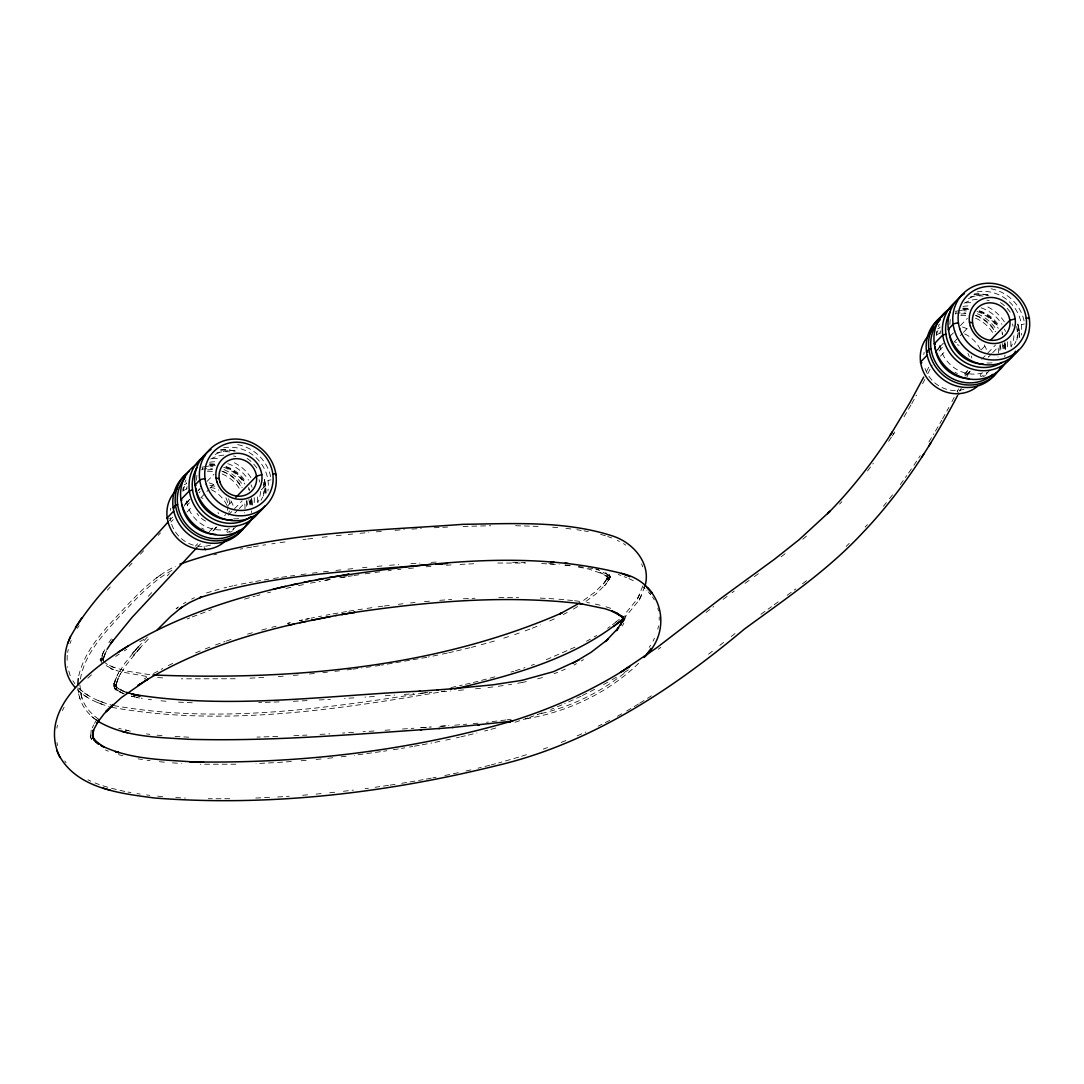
<?xml version="1.0" encoding="UTF-8"?>
<svg xmlns="http://www.w3.org/2000/svg" width="1084" height="1084" viewBox="0 0 1084 1084"><rect width="100%" height="100%" fill="white"/><g stroke="black" fill="none" stroke-linecap="round" stroke-linejoin="round"><path stroke-width="0.75" stroke-dasharray="5 3.75" d="M625.034 618.964L625.062 615.698L625.021 618.3M659.18 620.211L659.221 616.932M114.199 686.321L113.928 683.272L114.416 688.95L114.267 683.665L113.955 686.687L115.744 678.367L113.969 684.275L114.89 681.226M265.959 492.854L264.469 479.656M1019.326 337.016L1019.041 329.441L1019.231 331.257L1019.028 329.536L1014.746 333.994M67.194 655.319L67.1 663.977M91.191 730.02L90.663 737.987L90.528 734.952M101.259 659.506L103.766 651.199L101.408 657.148L102.614 654.126M103.359 659.709L103.752 656.958L103.102 660.359L105.798 651.796L103.292 658.123L104.647 654.722M80.365 679.072C84.728 653.693 103.563 634.167 120.134 615.712C136.245 598.964 151.977 580.902 172.844 569.927M56.91 728.109L57.371 725.21M251.325 512.624L251.651 510.821M1004.705 356.799L1005.031 354.996M67.669 652.473L68.251 649.438M657.825 629.181L658.53 625.875M116.964 681.646L115.934 685.074L117.817 678.787L116.042 687.08L116.381 683.679L116.53 688.936L116.015 682.906M78.753 675.766C85.243 648.246 106.53 627.622 125.039 607.501C139.904 591.756 155.486 575.807 175.283 566.309M642.866 585.902L637.378 598.978L624.411 614.723M644.953 586.254L639.154 600.143L625.902 616.24M114.823 681.402L118.657 672.622L117.099 675.481L124.904 663.164L139.606 645.21L132.221 653.666L134.335 651.227M116.774 682.215L120.609 673.462L118.861 676.673L126.638 664.384L141.326 646.43L133.684 655.197L136.056 652.46M69.959 643.625L71.165 640.603M622.46 626.01L623.734 623.178M102.56 654.208L105.5 648.232M104.443 655.183L106.855 650.224M653.042 641.172L654.479 638.164M965.004 376.04L967.782 370.349M966.901 376.975L969.692 371.284M92.316 727.798L93.752 724.911M926.576 371.433L928.731 367.178M927.755 373.777L932.064 365.267M957.145 391.69L958.595 388.844M959.774 391.216L961.223 388.357M62.384 710.616L64.132 707.202M637.378 598.978L640.685 592.555M639.154 600.143L642.663 593.327M922.592 383.722L924.842 379.454M951.915 401.676L954.191 397.394M911.779 403.6L916.481 395.077M942.552 418.79L948.893 407.367M910.994 404.955L902.281 419.833M935.465 431.08L941.766 420.213M94.457 723.462L97.167 718.963M928.893 441.974L933.812 433.803M892.227 436.066L894.774 432.001M108.888 642.677L111.34 638.923M77.289 628.408L79.132 625.617M888.636 441.405L893.988 433.275M913.934 465.185L920.248 455.646M649.235 647.324L650.603 645.265M908.582 472.976L912.145 467.827M900.303 484.562L906.807 475.551M867.552 470.957L873.311 463.288M889.436 498.735L892.484 494.873M883.352 506.269L886.387 502.597M132.221 653.666L148.318 636.023M107.397 590.157L110.297 586.945M148.278 596.322L151.706 592.596M138.969 649.167L150.825 636.471M129.037 566.444L131.991 563.246M140.446 554.168L143.644 550.74M167.248 575.861L169.361 573.585M839.612 504.128L841.861 501.716M865.127 527.068L867.43 524.615M158.237 535.306L160.5 532.922M169.253 520.699L173.928 515.821M170.879 522.054L173.223 519.615M195.323 546.214L197.654 543.775M198.115 546.35L200.445 543.911M185.594 503.708L189.957 499.182M187.22 505.063L189.388 502.827M209.293 531.675L214.944 525.835M186.204 502.908L189.605 499.399M197.722 491.011L200.052 488.613M207.017 481.432L213.968 474.236M187.044 512L192.789 506.065M200.838 497.759L208.873 489.44M210.025 488.261L215.77 482.326M227.816 505.74L233.548 499.819M213.385 530.591L216.908 526.946M228.345 515.13L242.152 500.862M238.209 509.67L234.971 513.03A35.271 33.008 44.1 0 0 234.523 510.483M239.293 508.559L244.699 502.962A35.271 33.008 44.1 0 1 244.605 512.881M251.447 497.922L251.745 499.765L249.361 502.217L247.247 502.786M261.366 489.819L265.648 485.361L265.851 487.095L265.566 485.144L263.697 484.968M236.624 525.957L233.385 529.304A33.509 31.355 44.1 0 1 227.233 532.461M942.985 343.574L939.584 347.083M951.102 335.186L953.419 332.788M960.383 325.606L967.348 318.411M940.424 356.175L946.169 350.24M954.205 341.921L962.253 333.615M963.405 332.422L969.15 326.487M981.196 349.915L986.928 343.994M966.765 374.766L970.288 371.121M981.711 359.305L995.519 345.024M991.589 353.845L988.337 357.192A35.271 33.008 44.1 0 0 987.903 354.658M992.673 352.72L998.079 347.137A35.271 33.008 44.1 0 1 997.985 357.043M1004.827 342.083L1005.125 343.94L1002.741 346.392L1000.613 346.961M990.004 370.118L986.752 373.479A33.509 31.355 44.1 0 1 980.614 376.636M214.415 529.399L216.543 527.217M846.116 546.444L849.219 543.396M638.625 663.327C608.409 692.595 568.802 711.348 527.515 718.597M87.79 678.218L92.099 674.329M802.837 539.249L806.442 536.119M612.501 624.75L617.081 621.078M615.915 622.026L619.37 619.262M624.045 673.421C598.802 693.435 568.937 707.608 537.434 714.397M719.844 645.359L723.611 642.406M708.57 654.194L712.324 651.254M706.023 612.474L713.679 606.552M731.212 636.511L735.02 633.557M781.13 556.783L785.073 553.748M802.499 583.775L806.496 580.712M658.286 649.248L660.779 647.378M723.082 599.384L727.608 596.01M787.174 595.306L795.832 588.897M178.494 606.999L176.096 608.774L179.659 606.146M160.446 575.062L155.134 578.937M607.677 628.3L610.089 626.525M732.039 592.745L734.234 591.132M754.356 576.62L759.64 572.799M774.166 604.75L779.477 600.915M745.087 583.3L751.713 578.531M760.941 614.276L771.51 606.674M583.585 600.387L594.953 592.081L605.102 581.864L602.826 584.655L607.338 578.07L605.604 581.417L608.219 575.143L607.609 579.683L607.365 574.005L608.232 578.233L606.932 575.658L608.68 578.68L606.891 576.2L609.316 578.991L604.235 574.357L607.297 576.688L600.062 572.515L603.571 574.168L588.544 569.005L575.17 566.498M585.983 601.308L596.417 593.612L606.606 583.355L604.574 585.834L609.1 579.222L607.582 582.203L610.197 575.902L609.723 579.588L609.493 573.897L610.157 577.352L608.856 574.764L610.414 577.46L605.671 572.799L608.409 574.886L596.024 568.978M115.649 656.457L119.186 654.086M647.541 698.326L651.403 695.82M144.186 678.99L146.611 677.459M624.154 672.527L630.685 668.422M124.254 650.915L126.787 649.33M639.79 703.177L645.115 699.844M183.426 603.693L185.947 602.176M638.462 704.017L626.118 711.348M581.281 660.969L583.544 659.614M573.355 609.113L579.263 605.631M612.081 679.763L617.555 676.552M594.14 636.931L596.634 635.481M603.585 684.573L609.289 681.362M617.406 716.253L624.709 712.174M139.809 641.66L143.82 639.438M153.522 673.516L162.749 668.476M586.539 641.227L590.414 639.113M574.046 664.993L576.525 663.652M271 479.806L268.019 480.497M1024.38 323.981L1021.399 324.672M594.682 689.343L582.393 695.535M563.314 614.506L567.23 612.487M609.764 720.345L598.205 726.172M168.264 665.576L172.681 663.408M191.583 599.113L194.388 597.745M574.967 647.175L543.369 660.955M581.119 696.172L564.683 703.706M549.723 620.956L555.726 618.246M577.176 735.86L585.916 731.998M561.607 670.739L565.347 669.113M561.946 704.871L550.78 709.478M195.608 652.88L200.391 650.888M187.125 618.978L189.7 617.948M532.312 628.192L540.482 624.926M561.173 742.432L568.639 739.451M192.275 616.904L211.583 609.669M205.296 648.896L212.938 645.942M541.959 712.906L529.629 717.418M554.1 673.679L557.65 672.337M525.144 630.888L530.889 628.734M215.526 644.953L224.957 641.538M543.26 749.071L547.488 747.567M514.656 634.614L519.182 633.015M531.241 665.413L534.385 664.302M226.326 641.051L231.461 639.303M528.057 717.947L513.274 722.838M508.531 636.633L502.271 638.639M515.307 670.779L524.941 667.622M206.475 592.975L219.076 589.195M521.675 756.198L527.583 754.329M510.998 672.107L513.87 671.226M247.531 634.154L253.114 632.5M518.68 757.133L498.586 762.933M494.453 641.023L478.721 645.441M244.55 599.113L255.255 596.105M542.434 677.527L534.656 679.654M490.984 729.356L497.095 727.635M261.678 630.061L268.94 628.083M494.887 676.85L479.534 680.901M256.827 595.685L259.943 594.845M484.589 731.036L487.786 730.196M489.805 765.236L478.044 768.177M491.242 764.87L495.578 763.746M271.827 627.324L276.081 626.213M213.9 554.872L216.61 554.181M469.941 647.717L456.499 650.983M471.404 647.351L475.808 646.227M473.383 682.459L477.99 681.294M267.558 592.867L270.607 592.108M468.261 735.128L476.906 733.001M224.063 587.907L226.61 587.298M465.47 684.329L470.212 683.205M517.705 683.299L522.068 682.473M456.405 737.852L459.372 737.174M460.849 736.835L465.293 735.806M465.971 770.995L473.586 769.261M286.013 588.409L292.233 587.013M229.158 586.688L233.046 585.807M447.258 653.056L439.44 654.736M448.803 652.717L453.437 651.687M450.985 687.581L462.312 685.074M299.279 620.698L302.219 620.062M299.509 620.644L302.504 619.994M445.809 740.128L450.348 739.153M458.275 772.702L444.115 775.656M234.334 585.523L236.949 584.967M298.479 585.658L304.726 584.344M306.637 619.099L309.59 618.476M305.498 619.343L308.506 618.72M437.868 655.075L428.329 657.012M441.554 691.7L444.86 691.023M522.393 682.405L526.336 681.592M311.067 618.165L314.523 617.473M434.928 742.35L441.174 741.09M241.176 584.1L246.014 583.151M310.417 583.192L320.62 581.214M318.493 616.674L321.541 616.078M426.73 657.324L381.487 665.156M438.437 692.337C331.23 710.508 219.822 726.849 111.72 707.324M326.108 615.197L329.915 614.479M422.313 744.762L431.811 742.974M249.252 582.555L252.477 581.959M525.293 719.004L527.935 718.516M426.364 779.071L431.242 778.163M432.868 777.851L436.107 777.255M240.011 549.141L242.694 548.653M423.302 693.096C321.054 709.058 215.066 724.207 112.262 705.278M424.779 692.825L427.746 692.283M324.644 580.468L329.36 579.601M325.43 580.319L330.227 579.452M333.005 613.923L347.043 611.484M409.522 747.052L412.733 746.483M414.332 746.199L419.142 745.358M246.745 547.908L252.084 546.986M255.702 581.39L268.642 579.249M409.982 781.957L423.112 779.667M348.154 576.431L352.422 575.767M346.257 576.742L340.2 577.745L343.465 577.216M253.412 546.756L258.385 545.929M339.78 577.813L346.108 576.769M348.885 611.186L354.549 610.251M393.384 749.735L399.847 748.678M401.473 748.407L404.698 747.879M401.703 783.298L408.329 782.228M508.545 684.817L511.662 684.316M262.843 545.225L265.648 544.778M353.98 575.523L360.254 574.561M357.923 609.75L362.422 609.059M383.628 751.226L386.88 750.724M375.498 666.064L379.983 665.386M388.424 785.358L375.091 787.282M390.091 785.114L396.744 784.111M273.561 578.477L278.452 577.745M271.772 543.856L275.092 543.355M507.095 719.817L511.12 719.22M280.051 542.65L284.997 541.946M281.704 577.271L294.631 575.468M365.118 573.856L373.384 572.704M367.002 608.381L374.942 607.257M366.487 667.351L370.999 666.701M380.376 751.713L354.238 755.277M498.288 686.267L503.423 685.562M505.754 719.993L486.486 722.283M352.978 669.153L361.988 667.974M301.067 574.615L307.49 573.775M378.113 606.81L382.815 606.2M384.373 606.01L390.633 605.197M365.078 788.637L368.424 788.204M375.037 572.474L379.915 571.851M312.273 573.192L317.056 572.596M302.924 539.588L306.149 539.195M307.761 538.992L315.796 538.016M346.988 669.898L351.487 669.356M341.175 756.835L347.707 756.049M343.398 791.293L353.398 790.101M323.384 571.851L329.672 571.132M398.343 604.303L402.963 603.761M487.963 687.527L493.139 686.917M388.045 570.807L391.229 570.428M397.611 569.696L400.809 569.317M322.192 537.271L328.533 536.566M334.956 671.335L339.495 670.82M327.761 758.312L336.148 757.391M336.203 535.726L342.219 535.076M335.945 570.428L341.907 569.791M329.712 792.77L335.796 792.106M410.524 602.961L415.064 602.487M480.537 688.299L473.776 688.99M408.627 568.504L416.541 567.718M322.869 672.649L327.382 672.188M347.856 569.154L353.75 568.558M348.181 534.48L352.639 534.033M316.094 759.45L322.761 758.8M316.108 794.084L322.151 793.502M973.866 294.143L981.372 293.981L988.96 295.295M220.499 449.968L228.006 449.806L235.58 451.134M360.01 533.314L368.804 532.501M362.544 567.704L366.934 567.271M424.427 601.606L432.123 600.942M309.387 673.991L315.349 673.435M473.18 723.597L478.871 723.082L477.963 723.15M301.176 760.778L307.802 760.196M376.324 531.837L384.197 531.174M377.069 566.349L383.302 565.821M293.317 675.413L300.051 674.844M302.612 795.25L309.36 794.667M458.505 690.345L465.239 689.79M426.188 566.81L430.904 566.431M454.63 725.196L466.798 724.18M389.535 565.292L398.79 564.561M441.689 691.687L450.646 691.009M441.025 726.239L448.573 725.657M439.847 726.334L448.939 725.643M291.339 761.537L276.718 762.526M283.317 676.186L275.092 676.755M395.091 530.306L404.305 529.629M420.47 693.259L431.838 692.419M421.568 727.662L431.351 726.957M420.348 727.757L430.158 727.039M446.459 565.252L451.066 564.927M439.765 600.319L451.716 599.479M404.224 694.41L413.966 693.719M385.308 695.738L394.739 695.074M385.105 730.25L392.991 729.695M402.449 729.031L413.844 728.218M410.971 563.666L420.009 563.043M374.346 696.497L364.942 697.134M374.088 730.995L363.032 731.741M411.92 529.1L421.31 528.491M353.94 697.852L344.549 698.462M353.547 732.364L342.49 733.069M277.68 796.984L289.238 796.252M1017.063 329.143L1019.041 329.482L1017.835 323.831M460.05 564.412L474.955 563.68M263.724 677.459L249.415 678.205M319.143 699.966L330.498 699.316M434.101 527.745L447.57 527.081M431.202 562.352L437.489 562.013M320.024 734.383L329.875 733.841M273.507 762.716L256.027 763.57M269.523 797.431L255.011 798.081M293.371 701.294L309.428 700.494M293.886 735.724L306.907 735.087M463.396 598.788L475.009 598.246M279.089 701.89L258.71 702.595M277.734 736.402L256.976 737.106M463.085 526.418L490.808 525.74M235.296 678.76L181.285 678.828M962.687 308.29L968.256 308.439M209.307 464.115L214.876 464.264M235.865 764.22L200.215 764.206M229.781 798.732L208.304 798.718M497.8 563.03L525.483 563.07M498.843 597.582L518.558 597.514M512.569 562.284L525.144 562.542M515.591 525.713L539.304 526.418M192.247 702.771L176.353 702.025M188.792 737.174L173.941 736.456M541.648 563.558L559.195 564.574M540.198 598.083L557.366 599.073M175.757 797.594L185.391 798.081M172.451 762.879L181.353 763.461M157.681 677.527L166.299 678.137M548.789 563.666L557.027 564.33M552.664 527.19L559.71 527.773M565.225 565.089L571.119 565.658M558.843 599.195L573.246 600.577M165.96 701.267L158.874 700.603M164.348 762.188L157.898 761.551M157.044 735.142L164.551 735.806M157.614 796.157L163.494 796.699M565.956 528.396L572.244 529.114M149.714 674.682L125.974 670.955L111.218 666.524L114.66 667.812L107.167 664.302M146.57 676.443L120.08 671.66L110.676 668.571L113.752 669.722L103.305 664.072M146.53 794.938L149.782 795.317M564.872 565.13L572.325 566.065M148.332 699.343L151.53 699.749M574.656 600.726L581.065 601.552M578.504 566.498L583.422 567.135M146.53 733.909L149.863 734.356M147.017 760.223L150.08 760.643M136.99 793.61L140.148 794.071M576.837 529.71L581.227 530.401M588.192 567.826L592.758 568.558M138.142 758.854L142.438 759.586M128.007 792.079L130.961 792.607M132.695 696.456L142.275 698.394M586.851 602.447L589.601 602.961M584.154 530.862L588.26 531.648M595.793 569.046L598.639 569.601M124.877 791.469L110.731 788.136M134.633 696.904L131.394 696.172L134.335 696.849M595.319 604.113L600.102 605.197M136.625 697.337L139.511 698.001M125.514 730.033L130.974 731.294M125.337 729.993L128.102 730.643M118.522 754.667L122.939 755.765M1005.478 349.495L1005.125 343.94L1003.865 343.614A37.926 35.487 44.1 0 1 1004.204 348.967M252.098 505.32L251.745 499.765L250.485 499.439A37.926 35.487 44.1 0 1 250.824 504.792M118.684 728.258L121.272 728.99M600.617 534.385L606.403 536.052M107.695 787.241L101.584 785.358M79.295 688.516C87.872 697.039 99.484 701.538 110.866 704.925M77.98 690.183C86.463 698.57 97.845 703.191 109.091 706.592M605.983 606.796L611.078 608.463M618.273 574.52L620.915 575.401M607.717 536.512L611.633 537.908M99.281 784.572L94.945 782.933M98.17 700.549L105.92 703.408M97.248 702.446L105.365 705.454M124.552 691.633L118.576 688.963L125.324 692.215M123.847 693.625L117.831 690.942L124.254 694.031M624.113 576.674L626.525 577.636M105.419 749.992L108.346 751.239M979.191 311.108L989.123 316.758L998.323 326.447M225.824 466.933L235.743 472.583L244.943 482.272M617.311 540.415L619.411 541.404M628.923 578.599L633.219 580.645M124.213 691.673L116.137 686.822L119.186 689.221L115.094 685.115L117.777 689.234L115.758 684.465L116.76 687.988L116.245 685.522M88.007 779.789L90.853 781.171M120.866 692.405L114.999 688.597L117.722 690.752L113.59 686.619L115.812 690.034L113.779 685.237L114.674 688.367L114.159 685.887M83.183 694.681L89.552 698.719M84.484 693.015L90.487 696.822M623.463 543.599L625.78 545.171M104.62 662.405L107.411 664.492M98.671 719.22C90.799 713.787 84.091 706.077 81.585 696.687M91.666 716.416L97.546 721.009C89.308 715.332 82.276 707.269 79.62 697.459M643.164 587.054L645.021 588.639M79.118 688.34L81.652 690.793M77.492 689.709L80.338 692.459M648.273 591.905L650.657 594.398L646.891 590.428M64.755 760.941L66.083 762.77M101.679 658.516L103.888 661.809M72.885 680.752L74.85 683.692M100.053 659.858L102.018 662.798M652.541 596.986L654.289 599.791M90.189 736.497L91.544 739.464L90.379 735.779M1002.036 333.1L1002.754 334.848M248.656 488.925L249.388 490.673M70.216 675.766L67.533 666.66M641.66 563.897L642.677 566.824M79.877 684.952L81.463 696.226M77.885 687.784L79.389 696.619M80.69 693.557L82.37 699.37M78.604 693.936L80.392 700.142M56.91 742.554L57.628 745.535M657.852 608.124L658.462 610.969M103.278 660.454L102.777 657.88L103.454 661.538L103.278 658.923M101.246 661.037L100.744 658.462L101.354 661.728L101.164 659.099M937.538 350.295A19.404 18.157 44.1 0 1 943.419 343.709M969.543 371.351A19.404 18.157 44.1 0 1 965.993 375.443M937.348 349.861A19.404 18.157 44.1 0 1 942.552 344.698M955.031 342.165A19.404 18.157 44.1 0 1 956.427 342.436M971.237 356.013A19.404 18.157 44.1 0 1 971.779 358.005M955.248 311.325A39.688 37.141 44.1 0 1 966.386 310.945M977.389 313.804A39.688 37.141 44.1 0 1 996.914 330.39M1002.253 343.601A39.688 37.141 44.1 0 1 1003.025 349.197M955.221 313.452A37.926 35.487 44.1 0 1 965.885 313.086M976.386 315.823A37.926 35.487 44.1 0 1 995.044 331.677M1000.153 344.292A37.926 35.487 44.1 0 1 1000.952 352.314M963.161 308.262A39.688 37.141 44.1 0 1 968.771 308.493M979.773 311.338A39.688 37.141 44.1 0 1 997.673 325.539M1005.125 343.94A39.688 37.141 44.1 0 1 1005.478 349.536M963.757 309.523A37.926 35.487 44.1 0 1 969.123 309.739M977.063 311.501A37.926 35.487 44.1 0 1 998.283 328.317M936.183 335.295A33.509 31.355 44.1 0 1 940.058 326.962M961.034 314.048A33.509 31.355 44.1 0 1 965.736 313.777M975.153 315.281A33.509 31.355 44.1 0 1 995.519 331.772M999.8 345.457A33.509 31.355 44.1 0 1 999.651 352.53M982.741 372.896A33.509 31.355 44.1 0 1 939.394 342.449M939.936 333.086A33.509 31.355 44.1 0 1 940.505 330.823M960.79 310.552A33.509 31.355 44.1 0 1 967.7 309.36M979.489 310.81A33.509 31.355 44.1 0 1 998.567 325.227M1001.928 331.69A33.509 31.355 44.1 0 1 1002.727 333.967M1004.245 343.357A33.509 31.355 44.1 0 1 1003.581 350.362M991.033 288.791A39.688 37.141 44.1 0 1 1024.095 321.04M992.009 362.828A37.046 34.661 44.1 0 1 986.792 363.004M949.909 324.495A37.046 34.661 44.1 0 1 950.343 319.319M977.063 291.948A37.046 34.661 44.1 0 1 1021.291 335.078M965.776 302.883A39.688 37.141 44.1 0 1 971.359 302.693M987.795 306.948A39.688 37.141 44.1 0 1 1004.692 322.355M1010.803 341.148A39.688 37.141 44.1 0 1 1010.762 346.745M985.491 375.66A37.046 34.661 44.1 0 1 983.039 376.419M957.416 373.546A37.046 34.661 44.1 0 1 955.045 372.259M936.291 333.845A37.046 34.661 44.1 0 1 936.779 331.311M938.337 326.433A37.046 34.661 44.1 0 1 939.394 324.102M962.999 306.474A37.046 34.661 44.1 0 1 970.79 305.918M981.169 307.842A37.046 34.661 44.1 0 1 1001.901 324.265M1004.421 329.008A37.046 34.661 44.1 0 1 1005.424 331.487M1007.605 341.812A37.046 34.661 44.1 0 1 1007.239 349.604M974.204 294.171A39.688 37.141 44.1 0 1 988.188 295.214M1017.795 324.089A39.688 37.141 44.1 0 1 1019.19 338.018M955.289 314.103A33.509 31.355 44.1 0 1 956.183 311.975M968.459 298.71A33.509 31.355 44.1 0 1 988.865 295.187M1017.89 324.102A33.509 31.355 44.1 0 1 1014.394 344.468M964.137 303.181A33.509 31.355 44.1 0 1 977.429 299.306M986.887 300.119A33.509 31.355 44.1 0 1 989.218 300.756M1012.456 323.899A33.509 31.355 44.1 0 1 1013.093 326.23M1013.933 335.661A33.509 31.355 44.1 0 1 1011.128 346.894M970.221 296.975A37.046 34.661 44.1 0 1 983.134 296.054M1000.491 302.572A37.046 34.661 44.1 0 1 1011.629 314.211M1016.616 326.541A37.046 34.661 44.1 0 1 1016.467 342.083M963.961 389.291A30.867 28.889 44.1 0 1 924.137 365.105M923.744 354.631A30.867 28.889 44.1 0 1 924.164 352.341M936.4 335.064A30.867 28.889 44.1 0 1 940.478 332.978M964.665 333.872A30.867 28.889 44.1 0 1 980.505 349.929M981.101 373.79A30.867 28.889 44.1 0 1 980.18 375.755M957.673 391.69A4.417 1.192 85.9 0 1 957.457 390.497M937.741 328.791A35.271 33.008 44.1 0 1 940.018 327.774M962.497 327.029A35.271 33.008 44.1 0 1 967.362 328.913M984.299 344.929A35.271 33.008 44.1 0 1 986.454 349.685M987.009 372.205A35.271 33.008 44.1 0 1 986.142 374.536M960.776 315.43A35.271 33.008 44.1 0 1 965.763 315.634M975.532 318.168A35.271 33.008 44.1 0 1 992.89 332.923M184.172 506.12A19.404 18.157 44.1 0 1 190.039 499.534M216.177 527.19A19.404 18.157 44.1 0 1 212.627 531.268M185.012 504.236A19.404 18.157 44.1 0 1 188.955 500.659M201.651 498.003A19.404 18.157 44.1 0 1 203.047 498.261M218.047 512.447A19.404 18.157 44.1 0 1 218.399 513.83M201.868 467.15A39.688 37.141 44.1 0 1 213.02 466.77M224.009 469.629A39.688 37.141 44.1 0 1 243.534 486.228M248.886 499.439A39.688 37.141 44.1 0 1 249.645 505.022M201.854 469.277A37.926 35.487 44.1 0 1 212.505 468.911M223.019 471.648A37.926 35.487 44.1 0 1 241.664 487.502M246.773 500.131A37.926 35.487 44.1 0 1 247.586 508.139M209.781 464.101A39.688 37.141 44.1 0 1 215.391 464.318M226.393 467.177A39.688 37.141 44.1 0 1 244.306 481.364M251.745 499.765A39.688 37.141 44.1 0 1 252.098 505.374M210.377 465.361A37.926 35.487 44.1 0 1 215.743 465.564M223.697 467.326A37.926 35.487 44.1 0 1 244.916 484.142M182.803 491.12A33.509 31.355 44.1 0 1 186.692 482.786M207.654 469.887A33.509 31.355 44.1 0 1 212.369 469.602M221.786 471.106A33.509 31.355 44.1 0 1 242.138 487.597M246.42 501.296A33.509 31.355 44.1 0 1 246.271 508.355M229.361 528.721A33.509 31.355 44.1 0 1 186.028 498.274M186.57 488.911A33.509 31.355 44.1 0 1 187.125 486.648M207.41 466.377A33.509 31.355 44.1 0 1 214.32 465.185M226.109 466.635A33.509 31.355 44.1 0 1 245.201 481.052M248.548 487.515A33.509 31.355 44.1 0 1 249.347 489.792M250.878 499.182A33.509 31.355 44.1 0 1 250.214 506.187M237.653 444.616A39.688 37.141 44.1 0 1 270.729 476.865M238.629 518.653A37.046 34.661 44.1 0 1 233.426 518.829M196.529 480.32A37.046 34.661 44.1 0 1 196.963 475.144M223.683 447.773A37.046 34.661 44.1 0 1 267.924 490.903M212.396 458.708A39.688 37.141 44.1 0 1 217.992 458.518M234.415 462.787A39.688 37.141 44.1 0 1 251.325 478.179M257.436 496.973A39.688 37.141 44.1 0 1 257.382 502.569M232.125 531.499A37.046 34.661 44.1 0 1 229.659 532.244M204.036 529.371A37.046 34.661 44.1 0 1 201.665 528.084M182.911 489.67A37.046 34.661 44.1 0 1 183.413 487.136M184.971 482.258A37.046 34.661 44.1 0 1 186.014 479.927M209.632 462.299A37.046 34.661 44.1 0 1 217.41 461.743M227.789 463.667A37.046 34.661 44.1 0 1 248.521 480.09M251.041 484.833A37.046 34.661 44.1 0 1 252.044 487.312M254.225 497.637A37.046 34.661 44.1 0 1 253.859 505.429M220.838 449.996A39.688 37.141 44.1 0 1 234.808 451.052M264.415 479.914A39.688 37.141 44.1 0 1 265.81 493.857M201.922 469.928A33.509 31.355 44.1 0 1 202.816 467.8M215.079 454.535A33.509 31.355 44.1 0 1 235.485 451.025M264.51 479.927A33.509 31.355 44.1 0 1 261.027 500.293M210.757 459.006A33.509 31.355 44.1 0 1 224.063 455.131M233.521 455.957A33.509 31.355 44.1 0 1 235.838 456.581M259.076 479.738A33.509 31.355 44.1 0 1 259.713 482.055M260.553 491.486A33.509 31.355 44.1 0 1 257.748 502.719M216.841 452.8A37.046 34.661 44.1 0 1 229.767 451.892M247.111 458.41A37.046 34.661 44.1 0 1 258.249 470.036M263.236 482.366A37.046 34.661 44.1 0 1 263.1 497.908M210.581 545.116A30.867 28.889 44.1 0 1 170.229 517.474M170.364 510.456A30.867 28.889 44.1 0 1 170.784 508.166M183.02 490.889A30.867 28.889 44.1 0 1 187.112 488.803M211.299 489.697A30.867 28.889 44.1 0 1 227.139 505.754M227.721 529.615A30.867 28.889 44.1 0 1 226.8 531.594M204.307 547.515A4.417 1.192 85.9 0 1 204.09 546.336M170.364 518.653A4.417 1.003 -7.8 0 1 169.551 518.68M184.375 484.616A35.271 33.008 44.1 0 1 186.651 483.613M209.131 482.868A35.271 33.008 44.1 0 1 213.995 484.751M230.919 500.754A35.271 33.008 44.1 0 1 233.087 505.51M233.643 528.03A35.271 33.008 44.1 0 1 232.762 530.361M207.396 471.269A35.271 33.008 44.1 0 1 212.383 471.459M222.166 473.993A35.271 33.008 44.1 0 1 239.523 488.748M205.608 521.106A19.404 17.398 53.7 0 1 196.99 513.342M198.67 490.117A19.404 17.398 53.7 0 1 200.025 488.925M209.889 485.578A19.404 17.398 53.7 0 1 216.461 486.784M228.534 498.776A19.404 17.398 53.7 0 1 229.889 504.196M229.401 510.903A19.404 17.398 53.7 0 1 228.873 512.542M199.09 492.8A17.303 15.42 54.6 0 1 200.161 491.621M210.093 487.624A17.303 15.42 54.6 0 1 218.846 490.158M225.919 497.854A17.303 15.42 54.6 0 1 227.41 510.266M225.567 514.534A17.303 15.42 54.6 0 1 224.645 515.821M967.66 370.376A17.303 16.138 45.9 0 1 962.999 375.037M957.375 344.753A17.303 16.138 45.9 0 1 958.974 345.349M967.944 353.506A17.303 16.138 45.9 0 1 969.245 356.555M939.096 351.053A17.29 16.125 45.9 0 1 943.757 346.392M290.512 622.704L287.599 623.381L290.566 622.69M610.78 577.46L608.49 575.062L610.78 577.46"/><path stroke-width="1.5" d="M77.763 684.939L78.292 678.665M644.953 586.254C651.633 563.558 633.07 542.366 612.324 535.903C564.344 520.428 512.854 523.694 463.139 524.317C368.465 531.336 270.241 532.014 179.903 564.168M168.074 521.932C135.243 559.615 95.026 592.474 70.514 636.633C62.411 652.649 62.479 673.692 75.135 687.405M621.728 622.514L623.286 619.032L620.454 625.346L623.354 617.026L622.88 621.742L622.609 616.471L623.815 620.563L622.772 618.029M70.514 636.633L67.926 643.029M923.69 377.096L909.882 402.652L890.33 435.104L892.322 431.974C873.487 461.242 852.092 488.938 827.593 513.681L830.127 511.147L799.111 539.697L774.559 559.181L721.768 597.718L656.972 647.582L620.482 672.351L629.723 666.538L626.972 668.259M957.592 395.484C931.644 445.077 901.048 492.773 862.186 533.301C827.512 570.536 785.195 599.167 744.383 629.086C671.904 689.885 590.726 743.407 497.488 765.426C385.755 793.081 269.415 806.903 154.389 797.987C120.039 793.366 76.124 788.691 58.428 754.112M621.999 621.864L616.417 630.658L618.612 627.663L605.428 641.552L608.029 639.262L591.078 652.297L572.908 663.232M921.915 456.947L923.893 453.817M928.785 446.066L930.777 442.922M107.072 649.316L113.21 639.912L111.164 643.029L132.045 617.406L196.949 547.569M81.679 617.907L75.419 627.419M644.126 657.446C674.275 630.048 661.701 581.945 621.498 573.368C525.943 549.141 425.063 563.382 328.967 577.542M646.511 654.546L651.064 648.408M108.332 709.153L105.839 711.673L112.98 704.532L104.078 713.841L97.099 723.028L99.064 719.925L94.227 728.733L92.79 733.678L93.305 730.128L93.197 738.448L92.397 735.101L93.549 738.787L92.533 736.564M173.697 511.133L167.207 517.827A4.417 1.003 -7.8 0 0 167.925 518.586M235.838 497.448L256.488 476.12L261.8 474.697M927.064 355.295L920.587 362.002A4.417 1.003 -7.8 0 0 921.861 362.828M990.369 340.43L1009.854 320.295L1015.18 318.872M157.248 629.818L170.933 616.186L182.248 606.864M105.839 711.673L121.394 697.568L147.871 679.153L137.98 685.373L140.622 683.733M454.711 688.923C514.128 674.966 576.254 658.029 623.95 618.056M613.666 626.525L620.834 620.793M179.578 608.815L189.673 602.487L201.516 596.972L199.619 597.718C274.279 573.829 353.885 571.254 431.432 564.452M298.032 583.598C238.887 596.281 180.215 614.723 128.088 646.023C92.601 668.123 36.721 708.651 59.945 757.445M128.088 646.023L117.899 652.405M623.205 670.644C587.867 692.649 549.48 709.492 509.737 721.754L511.472 721.212C407.313 751.32 298.127 763.976 189.822 761.808L203.575 762.201L201.163 762.147M145.31 680.766C194.564 651.077 249.97 633.368 305.932 621.403M578.138 603.842L559.615 614.032L561.986 612.88C435.28 668.205 289.862 680.467 152.939 674.966M579.168 659.817L553.355 671.701L522.027 680.332M177.641 504.602L175.513 505.171L173.142 507.624L174.402 507.949M931.02 348.777L928.893 349.346L926.508 351.799L927.769 352.124M285.526 586.363L273.127 589.303M288.046 625.441L293.981 624.059M291.569 585.008L310.58 581.01M299.74 622.758L330.322 616.552M303.859 582.379L323.466 578.544M311.487 620.238L336.501 615.427M316.338 579.886L348.994 574.154L347.774 574.357M521.607 680.413L492.868 684.831L450.443 688.909M342.666 614.343L341.636 614.533L354.929 612.324L335.579 615.59M353.709 612.528C429.237 601.335 506.418 594.696 582.528 603.883L579.032 603.354L605.414 608.842L615.116 612.297L611.511 610.861L622.406 616.904L616.051 612.609L619.289 614.804M512.759 721.117L452.096 727.513M478.139 725.25L479.101 725.169M945.912 334.184L942.782 334.983L934.259 343.804L935.302 344.265M192.545 490.022L189.415 490.822L180.879 499.629L181.922 500.09M97.546 721.009C124.755 737.323 157.952 737.269 188.657 739.288C272.057 741.619 355.322 734.18 438.437 728.556L439.725 728.448M436.933 689.952L451.649 688.814M420.457 729.871L421.771 729.762M438.437 728.556L453.315 727.418M438.221 689.844L419.047 691.253L420.362 691.145C324.536 695.562 227.112 710.061 131.692 694.085L134.985 694.83L125.839 692.134M436.161 564.195L442.448 563.856M441.296 563.91L447.462 563.612M192.383 761.876C161.719 759.64 129.131 759.369 100.961 745.453L104.294 747.337L93.915 739.925L98.549 744.085L95.663 741.497M949.354 329.739L948.283 329.333L953.107 324.319A4.404 1.003 -7.8 0 1 958.419 322.897M195.987 485.564L194.903 485.158L199.727 480.144A4.404 1.003 -7.8 0 1 205.052 478.721M550.618 561.688L553.91 561.959M565.089 563.016L568.07 563.395M131.692 694.085L140.121 695.982L136.909 695.25M121.909 731.361L127.478 732.662M969.435 322.111L972.592 322.937M216.055 477.949L219.212 478.762M103.17 788.095L110.324 790.209M621.498 573.368L629.899 576.715M619.167 614.696L624.113 619.167L621.322 615.604M96.815 742.513L92.628 736.646M56.693 750.209L58.211 753.543M996.521 372.639A39.688 37.141 44.1 0 1 937.66 374.644A39.688 37.141 44.1 0 1 942.538 316.271M929.977 333.886A37.926 35.487 44.1 0 1 933.717 327.043M1000.383 367.91A39.688 37.141 44.1 0 1 941.061 373.208A39.688 37.141 44.1 0 1 944.909 313.818M992.7 374.454A37.926 35.487 44.1 0 1 941.671 370.606A37.926 35.487 44.1 0 1 940.289 319.712M1026.182 318.086A4.404 1.003 -7.8 0 1 1029.339 318.913M969.137 378.614A33.509 31.355 44.1 0 1 935.072 346.921M1018.35 350.064A39.688 37.141 44.1 0 1 959.503 352.07A39.688 37.141 44.1 0 1 964.367 293.71M1005.789 362.313A39.688 37.141 44.1 0 1 946.467 367.625A39.688 37.141 44.1 0 1 950.316 308.235M1015.532 351.216A39.688 37.141 44.1 0 1 957.05 360.864A39.688 37.141 44.1 0 1 956.508 301.054M983.188 364.088A33.509 31.355 44.1 0 1 949.421 334.766M1002.117 362.3A37.046 34.661 44.1 0 1 957.28 356.473A37.046 34.661 44.1 0 1 950.343 311.813M977.402 386.378A35.271 33.008 44.1 0 1 930.885 382.706A35.271 33.008 44.1 0 1 927.999 336.284M959.123 393.641A4.417 1.192 85.9 0 1 958.08 392.95M243.141 528.464A39.688 37.141 44.1 0 1 185.31 531.499A39.688 37.141 44.1 0 1 186.922 473.64M176.597 489.711A37.926 35.487 44.1 0 1 177.681 487.339M247.003 523.735A39.688 37.141 44.1 0 1 188.738 530.035A39.688 37.141 44.1 0 1 189.293 471.188M239.334 530.279A37.926 35.487 44.1 0 1 189.28 527.42A37.926 35.487 44.1 0 1 185.174 477.475M272.816 473.925A4.404 1.003 -7.8 0 1 275.959 474.738M215.757 534.439A33.509 31.355 44.1 0 1 182.004 505.117M264.984 505.903A39.688 37.141 44.1 0 1 206.136 507.895A39.688 37.141 44.1 0 1 211.001 449.535M252.409 518.152A39.688 37.141 44.1 0 1 193.088 523.45A39.688 37.141 44.1 0 1 196.936 464.06M259.361 511.702A39.688 37.141 44.1 0 1 200.513 513.708A39.688 37.141 44.1 0 1 205.377 455.348M232.179 519.859A33.509 31.355 44.1 0 1 195.757 488.22M250.824 516.689A37.046 34.661 44.1 0 1 204.89 513.22A37.046 34.661 44.1 0 1 196.963 467.651M225.851 540.55A35.271 33.008 44.1 0 1 178.453 539.453A35.271 33.008 44.1 0 1 174.619 492.109M205.757 549.466A4.417 1.192 85.9 0 1 204.7 548.775M118.766 752.594L115.338 751.564L118.766 752.594M652.324 593.097L647.324 587.813L652.324 593.097M973.296 326.094A19.404 18.157 44.1 0 0 1005.112 335.159A19.404 18.157 44.1 0 0 995.261 303.588A19.404 18.157 44.1 0 0 973.296 326.094M970.302 325.986A23.807 22.276 44.1 0 0 1009.353 337.11A23.807 22.276 44.1 0 0 997.266 298.371A23.807 22.276 44.1 0 0 970.302 325.986M954.557 330.769A39.688 37.141 44.1 0 0 1019.637 349.319A39.688 37.141 44.1 0 0 999.489 284.74A39.688 37.141 44.1 0 0 954.557 330.769M959.706 328.642A35.271 33.008 44.1 0 0 1017.564 345.118A35.271 33.008 44.1 0 0 999.651 287.721A35.271 33.008 44.1 0 0 959.706 328.642M219.917 481.919A19.404 18.157 44.1 0 0 251.745 490.984A19.404 18.157 44.1 0 0 241.881 459.413A19.404 18.157 44.1 0 0 219.917 481.919M216.922 481.824A23.807 22.276 44.1 0 0 255.973 492.949A23.807 22.276 44.1 0 0 243.886 454.196A23.807 22.276 44.1 0 0 216.922 481.824M201.177 486.594A39.688 37.141 44.1 0 0 266.257 505.144A39.688 37.141 44.1 0 0 246.109 440.565A39.688 37.141 44.1 0 0 201.177 486.594M206.326 484.467A35.271 33.008 44.1 0 0 264.184 500.943A35.271 33.008 44.1 0 0 246.271 443.546A35.271 33.008 44.1 0 0 206.326 484.467"/></g></svg>
